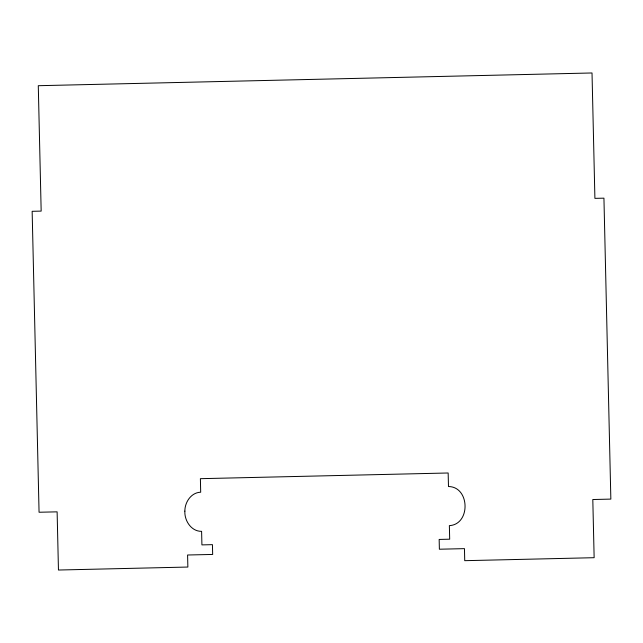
<?xml version="1.0" encoding="UTF-8"?>
<svg xmlns="http://www.w3.org/2000/svg" width="643" height="643" viewBox="0 0 643 643"><rect width="100%" height="100%" fill="white"/><g stroke="black" fill="none" stroke-linecap="round" stroke-linejoin="round"><path stroke-width="0.96" d="M184.862 511.129C184.348 520.653 191.276 531.52 201.605 531.343L201.918 544.894L212.431 544.653L212.672 554.443L187.587 555.005L187.869 567.046L58.457 570.028L57.123 511.844L39.062 512.246L32.15 211.306L41.168 211.105L38.283 85.704L592.018 72.972L594.904 198.357L603.938 198.165L610.85 499.097L592.806 499.523L594.14 557.698L464.728 560.68L464.463 548.64L439.378 549.218L439.161 539.437L449.69 539.188L449.361 525.636C470.869 524.423 469.961 486.735 448.484 486.534L448.155 472.991L200.391 478.681L200.688 492.216C191.156 492.458 184.774 502.255 184.862 511.129"/></g></svg>
